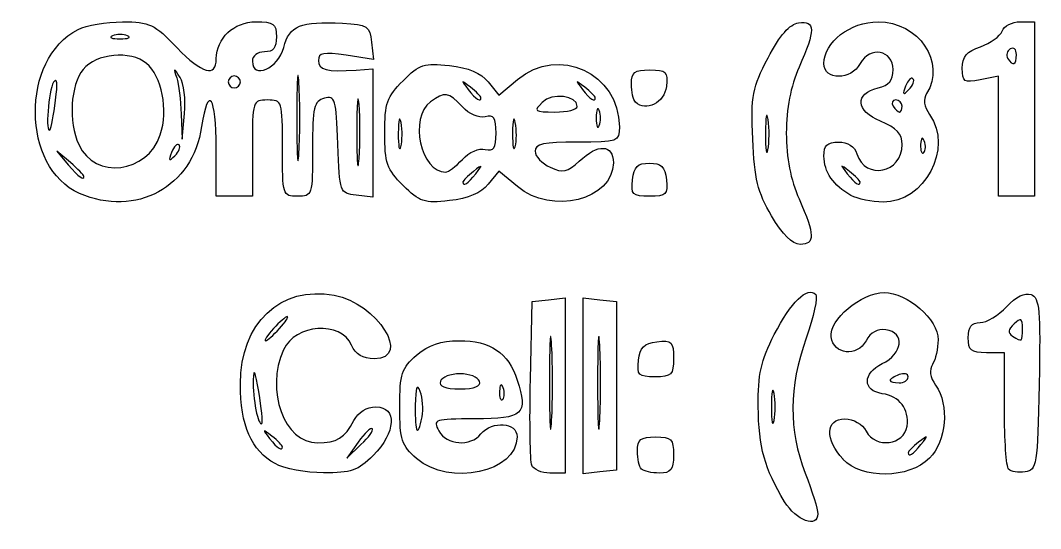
# Model space of a CAD drawing. Extents: x 2.03 to 5.27, y 7.1 to 8.91.
# Drawn here: x 3.526 to 4.091, y 7.958 to 8.239 of the extents above; entities that cross this region are included whole.
import ezdxf

# ---------------------------------------------------------------- set-up
doc = ezdxf.new("R2010")
doc.units = 0
doc.layers.add('Layer_1', color=7, linetype='CONTINUOUS')

msp = doc.modelspace()

# ---------------------------------------------------------------- linework, layer by layer
at = {"layer": 'Layer_1', "color": 7}
for p, q in [((4.07954, 8.238416), (4.087516, 8.238416)), ((4.087516, 8.238416), (4.087516, 8.190083)), ((3.585016, 8.230623), (3.585016, 8.230623)), ((3.720278, 8.227165), (3.721374, 8.21758)), ((3.721374, 8.21758), (3.706112, 8.219869)), ((4.077516, 8.220279), (4.077516, 8.220279)), ((3.61412, 8.20754), (3.61412, 8.20754)), ((3.711684, 8.211647), (3.72085, 8.212252)), ((3.72085, 8.212252), (3.72085, 8.176779)), ((4.067516, 8.208249), (4.057516, 8.206249)), ((4.067516, 8.174999), (4.067516, 8.208249)), ((3.647516, 8.205083), (3.647516, 8.205083)), ((3.67998, 8.204249), (3.67998, 8.204249)), ((3.78485, 8.205087), (3.790779, 8.197764)), ((3.790779, 8.197764), (3.80107, 8.206423)), ((4.020206, 8.206837), (4.020206, 8.206837)), ((3.78085, 8.196341), (3.78085, 8.196341)), ((3.844183, 8.196341), (3.844183, 8.196341)), ((3.545162, 8.194909), (3.545162, 8.194909)), ((3.713282, 8.192683), (3.713285, 8.192683)), ((3.834183, 8.191525), (3.834183, 8.191525)), ((3.866546, 8.193831), (3.866546, 8.193831)), ((4.014183, 8.191749), (4.014183, 8.191749)), ((3.614765, 8.18731), (3.615347, 8.173416)), ((3.615347, 8.173416), (3.616621, 8.18754)), ((3.846391, 8.189249), (3.846391, 8.189249)), ((4.087516, 8.190083), (4.087516, 8.141749)), ((3.73654, 8.182544), (3.736541, 8.182544)), ((3.799873, 8.182544), (3.799874, 8.182544)), ((3.939907, 8.184203), (3.939908, 8.184203)), ((3.603165, 8.175837), (3.603165, 8.175837)), ((3.72085, 8.176779), (3.72085, 8.141306)), ((4.067516, 8.141749), (4.067516, 8.174999)), ((4.067516, 8.174999), (4.067516, 8.174999)), ((3.613539, 8.170171), (3.613539, 8.170171)), ((3.634184, 8.141749), (3.634184, 8.168416)), ((3.654184, 8.168416), (3.654184, 8.141749)), ((4.02646, 8.172374), (4.02646, 8.172374)), ((3.55335, 8.160399), (3.54585, 8.166749)), ((3.54585, 8.166749), (3.5522, 8.159249)), ((3.77054, 8.162185), (3.77054, 8.162185)), ((3.56085, 8.152899), (3.56085, 8.152899)), ((3.777942, 8.154249), (3.777942, 8.154249)), ((3.790779, 8.155735), (3.78485, 8.148412)), ((3.80107, 8.147075), (3.790779, 8.155735)), ((3.737676, 8.147744), (3.737676, 8.147744)), ((3.864795, 8.150916), (3.864795, 8.150916)), ((3.99085, 8.149674), (3.99085, 8.149674)), ((3.558416, 8.143358), (3.558415, 8.143358)), ((3.644184, 8.141749), (3.634184, 8.141749)), ((3.654184, 8.141749), (3.644184, 8.141749)), ((3.72085, 8.141306), (3.711684, 8.142361)), ((3.98585, 8.14226), (3.98585, 8.142265)), ((4.077516, 8.141749), (4.067516, 8.141749)), ((4.087516, 8.141749), (4.077516, 8.141749)), ((3.941824, 8.130916), (3.941824, 8.130916)), ((3.808245, 8.040258), (3.809183, 8.083415)), ((3.809183, 8.083415), (3.818349, 8.08447)), ((3.818349, 8.08447), (3.827516, 8.085524)), ((3.827516, 8.085524), (3.827516, 8.03697)), ((3.837516, 8.036749), (3.837516, 8.085525)), ((3.837516, 8.085525), (3.846683, 8.08447)), ((3.846683, 8.08447), (3.855849, 8.083416)), ((3.855849, 8.083416), (3.855849, 8.036749)), ((3.669183, 8.068415), (3.669183, 8.068415)), ((4.080849, 8.068547), (4.080849, 8.068547)), ((3.819984, 8.059249), (3.819984, 8.059249)), ((3.846651, 8.059249), (3.846651, 8.059249)), ((4.070849, 8.055082), (4.060849, 8.055082)), ((4.070849, 8.023971), (4.070849, 8.055082)), ((3.868128, 8.050915), (3.868128, 8.050915)), ((3.780016, 8.039249), (3.780016, 8.039249)), ((4.017516, 8.041644), (4.017516, 8.041644)), ((3.657736, 8.033521), (3.657736, 8.033521)), ((3.793127, 8.035707), (3.793127, 8.035707)), ((3.827516, 8.03697), (3.827516, 7.988415)), ((3.837516, 7.987974), (3.837516, 8.03675)), ((3.837516, 8.03675), (3.837516, 8.036749)), ((3.855849, 8.036749), (3.855849, 7.990083)), ((3.943202, 8.032582), (3.943202, 8.032582)), ((3.748217, 8.019478), (3.748216, 8.019478)), ((3.720664, 8.012996), (3.720664, 8.012996)), ((3.712869, 8.005589), (3.706556, 7.996749)), ((3.706556, 7.996749), (3.714351, 8.004156)), ((4.024608, 8.004249), (4.024608, 8.004249)), ((3.67085, 8.003007), (3.67085, 8.003007)), ((3.666725, 7.993633), (3.666725, 7.993633)), ((3.745202, 7.99646), (3.745202, 7.99646)), ((3.808974, 7.992758), (3.808974, 7.992758)), ((3.981424, 7.996131), (3.981431, 7.99613)), ((3.827516, 7.988415), (3.819078, 7.988415)), ((3.846683, 7.989028), (3.837516, 7.987974)), ((3.855849, 7.990083), (3.846683, 7.989028)), ((3.869738, 7.990638), (3.869738, 7.990638)), ((4.073212, 7.990497), (4.073212, 7.990497)), ((3.949069, 7.972546), (3.949068, 7.972546))]:
    msp.add_line(p, q, dxfattribs=at)
for points in [[(3.557616, 8.234152), (3.562145, 8.236443), (3.573232, 8.23834), (3.582254, 8.238367)], [(3.582254, 8.238367), (3.597269, 8.238411), (3.599827, 8.237197), (3.61244, 8.224033)], [(3.634183, 8.217952), (3.634183, 8.22923), (3.643994, 8.238416), (3.656039, 8.238416)], [(3.656039, 8.238416), (3.666059, 8.238416), (3.667516, 8.237358), (3.667516, 8.230083)], [(3.67157, 8.224207), (3.674703, 8.236362), (3.680755, 8.238841), (3.704183, 8.237566)], [(3.704183, 8.237566), (3.718001, 8.236813), (3.719269, 8.235994), (3.720278, 8.227165)], [(3.939897, 8.218416), (3.946465, 8.230957), (3.951818, 8.237086), (3.95684, 8.237814)], [(3.95684, 8.237814), (3.966172, 8.239168), (3.966228, 8.233886), (3.957099, 8.21325)], [(3.97085, 8.215229), (3.97085, 8.227094), (3.985495, 8.238411), (4.00085, 8.238411)], [(4.00085, 8.238411), (4.023388, 8.238411), (4.038619, 8.215851), (4.027715, 8.198618)], [(4.069584, 8.233258), (4.070673, 8.236095), (4.075152, 8.238416), (4.07954, 8.238416)], [(3.558415, 8.143358), (3.52619, 8.157367), (3.525656, 8.217979), (3.557616, 8.234152)], [(3.576683, 8.230623), (3.574391, 8.229699), (3.576266, 8.228942), (3.58085, 8.228942)], [(3.585016, 8.230623), (3.582725, 8.231548), (3.578975, 8.231548), (3.576683, 8.230623)], [(3.58085, 8.228942), (3.585433, 8.228942), (3.587308, 8.229699), (3.585016, 8.230623)], [(4.05756, 8.224598), (4.063085, 8.226524), (4.068495, 8.230421), (4.069584, 8.233258)], [(3.667516, 8.230083), (3.667516, 8.223971), (3.665739, 8.221749), (3.66085, 8.221749)], [(3.80107, 8.206423), (3.823787, 8.225538), (3.857516, 8.209897), (3.857516, 8.180248)], [(4.009183, 8.211899), (4.009183, 8.222751), (3.99624, 8.225155), (3.990958, 8.215285)], [(4.047516, 8.212673), (4.047516, 8.219044), (4.049964, 8.22195), (4.05756, 8.224598)], [(4.077516, 8.220279), (4.077516, 8.223137), (4.075992, 8.224534), (4.074129, 8.223382)], [(3.595481, 8.215388), (3.586727, 8.222654), (3.567528, 8.220824), (3.56042, 8.212047)], [(3.61244, 8.224033), (3.626256, 8.209614), (3.634183, 8.207397), (3.634183, 8.217952)], [(3.654183, 8.216517), (3.654183, 8.206196), (3.668568, 8.212558), (3.67157, 8.224207)], [(3.66085, 8.221749), (3.657015, 8.221749), (3.654183, 8.219527), (3.654183, 8.216517)], [(3.706112, 8.219869), (3.693525, 8.221757), (3.69085, 8.221246), (3.69085, 8.216953)], [(4.074129, 8.223382), (4.072265, 8.222231), (4.071604, 8.219892), (4.072659, 8.218186)], [(4.072659, 8.218186), (4.075516, 8.213562), (4.077516, 8.214424), (4.077516, 8.220279)], [(3.603165, 8.175837), (3.60771, 8.189507), (3.604067, 8.208263), (3.595481, 8.215388)], [(3.67998, 8.204249), (3.679319, 8.214791), (3.678777, 8.206166), (3.678777, 8.185083)], [(3.69085, 8.216953), (3.69085, 8.211671), (3.695208, 8.210561), (3.711684, 8.211647)], [(3.737676, 8.205755), (3.746838, 8.214917), (3.749359, 8.215742), (3.763377, 8.214162)], [(3.763377, 8.214162), (3.7739, 8.212976), (3.780835, 8.210045), (3.78485, 8.205087)], [(3.931407, 8.173416), (3.930404, 8.197501), (3.931226, 8.201857), (3.939897, 8.218416)], [(3.957099, 8.21325), (3.952382, 8.202587), (3.950016, 8.190393), (3.950016, 8.176749)], [(3.990958, 8.215285), (3.985931, 8.205891), (3.97085, 8.205853), (3.97085, 8.215229)], [(3.545162, 8.194909), (3.546389, 8.204501), (3.545981, 8.208032), (3.544005, 8.204909)], [(3.56042, 8.212047), (3.55334, 8.203303), (3.552169, 8.183149), (3.557998, 8.170357)], [(3.61412, 8.20754), (3.610574, 8.213061), (3.610462, 8.213047), (3.612264, 8.20731)], [(3.616621, 8.18754), (3.617322, 8.195308), (3.616197, 8.204308), (3.61412, 8.20754)], [(3.644183, 8.208416), (3.64235, 8.208416), (3.64085, 8.206916), (3.64085, 8.205083)], [(3.647516, 8.205083), (3.647516, 8.206916), (3.646016, 8.208416), (3.644183, 8.208416)], [(3.864183, 8.203971), (3.864183, 8.210428), (3.865919, 8.211749), (3.874404, 8.211749)], [(3.874404, 8.211749), (3.883589, 8.211749), (3.884519, 8.210819), (3.883571, 8.202582)], [(4.000867, 8.201753), (4.006941, 8.203187), (4.009183, 8.205922), (4.009183, 8.211899)], [(4.020206, 8.206837), (4.019179, 8.207864), (4.017316, 8.206014), (4.016064, 8.202726)], [(4.057516, 8.206249), (4.048516, 8.204449), (4.047516, 8.205091), (4.047516, 8.212673)], [(3.544005, 8.204909), (3.541187, 8.200455), (3.539338, 8.175567), (3.542057, 8.178694)], [(3.612264, 8.20731), (3.61332, 8.203952), (3.614445, 8.194952), (3.614765, 8.18731)], [(3.634184, 8.168416), (3.634184, 8.197346), (3.629617, 8.204036), (3.62606, 8.180317)], [(3.64085, 8.205083), (3.64085, 8.203249), (3.64235, 8.201749), (3.644183, 8.201749)], [(3.644183, 8.201749), (3.646016, 8.201749), (3.647516, 8.203249), (3.647516, 8.205083)], [(3.67998, 8.165916), (3.680641, 8.176458), (3.680641, 8.193708), (3.67998, 8.204249)], [(3.727516, 8.176749), (3.727516, 8.193311), (3.728748, 8.196827), (3.737676, 8.205755)], [(3.775016, 8.202174), (3.76973, 8.206321), (3.769612, 8.206203), (3.773758, 8.200916)], [(3.78085, 8.196341), (3.78085, 8.197033), (3.778225, 8.199658), (3.775016, 8.202174)], [(3.83835, 8.202174), (3.833063, 8.206321), (3.832945, 8.206203), (3.837091, 8.200916)], [(3.844183, 8.196341), (3.844183, 8.197033), (3.841558, 8.199658), (3.83835, 8.202174)], [(3.866546, 8.193831), (3.865246, 8.19513), (3.864183, 8.199693), (3.864183, 8.203971)], [(3.883571, 8.202582), (3.882538, 8.193597), (3.87213, 8.188247), (3.866546, 8.193831)], [(4.016064, 8.202726), (4.014255, 8.197976), (4.014638, 8.197593), (4.01793, 8.20086)], [(4.01793, 8.20086), (4.020208, 8.203121), (4.021232, 8.205811), (4.020206, 8.206837)], [(3.701554, 8.17057), (3.700664, 8.19568), (3.7001, 8.197595), (3.694054, 8.196014)], [(3.713285, 8.192683), (3.712587, 8.200419), (3.712023, 8.19325), (3.712033, 8.176749)], [(3.77054, 8.191313), (3.762811, 8.19961), (3.76084, 8.199915), (3.75282, 8.19405)], [(3.773758, 8.200916), (3.778112, 8.195363), (3.78085, 8.193598), (3.78085, 8.196341)], [(3.834183, 8.191525), (3.834183, 8.197637), (3.820245, 8.19924), (3.814764, 8.193758)], [(3.837091, 8.200916), (3.841446, 8.195363), (3.844183, 8.193598), (3.844183, 8.196341)], [(4.00226, 8.183308), (3.988408, 8.189096), (3.987687, 8.198642), (4.000867, 8.201753)], [(4.027715, 8.198618), (4.025739, 8.195495), (4.026337, 8.191463), (4.029433, 8.187043)], [(3.542057, 8.178694), (3.542722, 8.179458), (3.544119, 8.186755), (3.545162, 8.194909)], [(3.662517, 8.195082), (3.654323, 8.195082), (3.654184, 8.194638), (3.654184, 8.168416)], [(3.67085, 8.168416), (3.67085, 8.194638), (3.670711, 8.195082), (3.662517, 8.195082)], [(3.694054, 8.196014), (3.688257, 8.194498), (3.687517, 8.191328), (3.687517, 8.168027)], [(3.713304, 8.162683), (3.713993, 8.171447), (3.713985, 8.184947), (3.713282, 8.192683)], [(3.75282, 8.19405), (3.740891, 8.185327), (3.747517, 8.155083), (3.761357, 8.155083)], [(3.78317, 8.185783), (3.779722, 8.184881), (3.774335, 8.18724), (3.77054, 8.191313)], [(3.814764, 8.193758), (3.809863, 8.188857), (3.810444, 8.188416), (3.821802, 8.188416)], [(3.821802, 8.188416), (3.828612, 8.188416), (3.834183, 8.189815), (3.834183, 8.191525)], [(3.846391, 8.189249), (3.845466, 8.191541), (3.844709, 8.189666), (3.844709, 8.185083)], [(4.010653, 8.195083), (4.008711, 8.195083), (4.00805, 8.193583), (4.009183, 8.191749)], [(4.009183, 8.191749), (4.010316, 8.189916), (4.011905, 8.188416), (4.012713, 8.188416)], [(4.014183, 8.191749), (4.014183, 8.193583), (4.012595, 8.195083), (4.010653, 8.195083)], [(4.012713, 8.188416), (4.013522, 8.188416), (4.014183, 8.189916), (4.014183, 8.191749)], [(3.678777, 8.185083), (3.678777, 8.163999), (3.679318, 8.155374), (3.67998, 8.165916)], [(3.736541, 8.182544), (3.735743, 8.18669), (3.735061, 8.184083), (3.735024, 8.176749)], [(3.789183, 8.176749), (3.789183, 8.18533), (3.788035, 8.187056), (3.78317, 8.185783)], [(3.799874, 8.182544), (3.799076, 8.18669), (3.798394, 8.184083), (3.798357, 8.176749)], [(3.844709, 8.185083), (3.844709, 8.180499), (3.845466, 8.178624), (3.846391, 8.180916)], [(3.846391, 8.180916), (3.847315, 8.183208), (3.847315, 8.186958), (3.846391, 8.189249)], [(3.939908, 8.184203), (3.939142, 8.18927), (3.938495, 8.185916), (3.93847, 8.176749)], [(4.029433, 8.187043), (4.042591, 8.168257), (4.026649, 8.138302), (4.003606, 8.138512)], [(3.62606, 8.180317), (3.621034, 8.146803), (3.589776, 8.129725), (3.558416, 8.143358)], [(3.736473, 8.16921), (3.737308, 8.172397), (3.737338, 8.178397), (3.73654, 8.182544)], [(3.799807, 8.16921), (3.800641, 8.172397), (3.800671, 8.178397), (3.799873, 8.182544)], [(3.857516, 8.180248), (3.857516, 8.171948), (3.856971, 8.171749), (3.834183, 8.171749)], [(3.939863, 8.167537), (3.940654, 8.171637), (3.940675, 8.179137), (3.939907, 8.184203)], [(4.014183, 8.170446), (4.014183, 8.176334), (4.011168, 8.179586), (4.00226, 8.183308)], [(3.557998, 8.170357), (3.566873, 8.150877), (3.596042, 8.154416), (3.603165, 8.175837)], [(3.712033, 8.176749), (3.712043, 8.160249), (3.712615, 8.153919), (3.713304, 8.162683)], [(3.737676, 8.147744), (3.728748, 8.156671), (3.727516, 8.160188), (3.727516, 8.176749)], [(3.735024, 8.176749), (3.73499, 8.169416), (3.735639, 8.166023), (3.736473, 8.16921)], [(3.78317, 8.167715), (3.788035, 8.166443), (3.789183, 8.168168), (3.789183, 8.176749)], [(3.798357, 8.176749), (3.798324, 8.169416), (3.798973, 8.166023), (3.799807, 8.16921)], [(3.93847, 8.176749), (3.938448, 8.167583), (3.939072, 8.163437), (3.939863, 8.167537)], [(3.950016, 8.176749), (3.950016, 8.163105), (3.952382, 8.150912), (3.957099, 8.140248)], [(4.02646, 8.172374), (4.025396, 8.175033), (4.024606, 8.174243), (4.024446, 8.17036)], [(3.613539, 8.170171), (3.612513, 8.171197), (3.610649, 8.169347), (3.609397, 8.16606)], [(3.611263, 8.164194), (3.613541, 8.166455), (3.614566, 8.169144), (3.613539, 8.170171)], [(3.679184, 8.141749), (3.670989, 8.141749), (3.67085, 8.142193), (3.67085, 8.168416)], [(3.687517, 8.168027), (3.687517, 8.142219), (3.687368, 8.141749), (3.679184, 8.141749)], [(3.711684, 8.142361), (3.702612, 8.143405), (3.702507, 8.143696), (3.701554, 8.17057)], [(3.77054, 8.162185), (3.774335, 8.166258), (3.779722, 8.168617), (3.78317, 8.167715)], [(3.834183, 8.171749), (3.815518, 8.171749), (3.81085, 8.170735), (3.81085, 8.166678)], [(3.835264, 8.161199), (3.845706, 8.171009), (3.854183, 8.170617), (3.854183, 8.160325)], [(3.941824, 8.130916), (3.93416, 8.143954), (3.93232, 8.151458), (3.931407, 8.173416)], [(3.97085, 8.164053), (3.97085, 8.169983), (3.97271, 8.171749), (3.978958, 8.171749)], [(3.978958, 8.171749), (3.984069, 8.171749), (3.98783, 8.169347), (3.989129, 8.165253)], [(3.989129, 8.165253), (3.993842, 8.150405), (4.014183, 8.154621), (4.014183, 8.170446)], [(4.024446, 8.17036), (4.024302, 8.166846), (4.02509, 8.164878), (4.026197, 8.165985)], [(4.026197, 8.165985), (4.027305, 8.167093), (4.027423, 8.169968), (4.02646, 8.172374)], [(3.609397, 8.16606), (3.607588, 8.161309), (3.607971, 8.160926), (3.611263, 8.164194)], [(3.81085, 8.166678), (3.81085, 8.163888), (3.814615, 8.159891), (3.819216, 8.157794)], [(3.98585, 8.142265), (3.976161, 8.147564), (3.97085, 8.155279), (3.97085, 8.164053)], [(3.5522, 8.159249), (3.558167, 8.152201), (3.56085, 8.150232), (3.56085, 8.152899)], [(3.56085, 8.152899), (3.56085, 8.153531), (3.557475, 8.156907), (3.55335, 8.160399)], [(3.761357, 8.155083), (3.762768, 8.155083), (3.766901, 8.158279), (3.77054, 8.162185)], [(3.777942, 8.154249), (3.782088, 8.159536), (3.78197, 8.159654), (3.776683, 8.155508)], [(3.854183, 8.160325), (3.854183, 8.139724), (3.819954, 8.131186), (3.80107, 8.147075)], [(3.819216, 8.157794), (3.826337, 8.15455), (3.828725, 8.155056), (3.835264, 8.161199)], [(3.864795, 8.150916), (3.865632, 8.15819), (3.86757, 8.160083), (3.874183, 8.160083)], [(3.874183, 8.160083), (3.880796, 8.160083), (3.882734, 8.15819), (3.883571, 8.150916)], [(3.985016, 8.155508), (3.97973, 8.159654), (3.979612, 8.159536), (3.983758, 8.154249)], [(3.776683, 8.155508), (3.773475, 8.152992), (3.77085, 8.150367), (3.77085, 8.149674)], [(3.77085, 8.149674), (3.77085, 8.146931), (3.773587, 8.148697), (3.777942, 8.154249)], [(3.983758, 8.154249), (3.988112, 8.148697), (3.99085, 8.146931), (3.99085, 8.149674)], [(3.99085, 8.149674), (3.99085, 8.150367), (3.988225, 8.152992), (3.985016, 8.155508)], [(3.763377, 8.139337), (3.749359, 8.137757), (3.746838, 8.138581), (3.737676, 8.147744)], [(3.78485, 8.148412), (3.780835, 8.143454), (3.7739, 8.140523), (3.763377, 8.139337)], [(3.874183, 8.141749), (3.864757, 8.141749), (3.863843, 8.142643), (3.864795, 8.150916)], [(3.883571, 8.150916), (3.884523, 8.142642), (3.883604, 8.141749), (3.874183, 8.141749)], [(3.957099, 8.140248), (3.965881, 8.120396), (3.965999, 8.115083), (3.957657, 8.115083)], [(4.003606, 8.138512), (3.997507, 8.138568), (3.989516, 8.140255), (3.98585, 8.14226)], [(3.957657, 8.115083), (3.9534, 8.115083), (3.947895, 8.120588), (3.941824, 8.130916)], [(3.647516, 8.037757), (3.647516, 8.071467), (3.669768, 8.092487), (3.699541, 8.086901)], [(3.943349, 8.065129), (3.952518, 8.083042), (3.961723, 8.091986), (3.96629, 8.087419)], [(3.699541, 8.086901), (3.723468, 8.082413), (3.742745, 8.051749), (3.72164, 8.051749)], [(3.96629, 8.087419), (3.967625, 8.086084), (3.965232, 8.075122), (3.960974, 8.063058)], [(3.974837, 8.063806), (3.973494, 8.073212), (3.99162, 8.088415), (4.004177, 8.088415)], [(4.004177, 8.088415), (4.017252, 8.088415), (4.034191, 8.073637), (4.034126, 8.062286)], [(4.072079, 8.080555), (4.077248, 8.08613), (4.082223, 8.088601), (4.085639, 8.087291)], [(4.085639, 8.087291), (4.090323, 8.085494), (4.090911, 8.078953), (4.090108, 8.037651)], [(4.057381, 8.071749), (4.060974, 8.071749), (4.067588, 8.075712), (4.072079, 8.080555)], [(3.673549, 8.075082), (3.672633, 8.075082), (3.669168, 8.072082), (3.66585, 8.068415)], [(3.669183, 8.068415), (3.672501, 8.072082), (3.674466, 8.075082), (3.673549, 8.075082)], [(3.70914, 8.059249), (3.703181, 8.072831), (3.678, 8.071111), (3.671421, 8.056672)], [(4.080849, 8.068547), (4.080849, 8.074189), (4.080062, 8.074614), (4.076218, 8.071047)], [(3.66585, 8.068415), (3.662531, 8.064749), (3.660566, 8.061749), (3.661483, 8.061749)], [(3.661483, 8.061749), (3.6624, 8.061749), (3.665865, 8.064749), (3.669183, 8.068415)], [(3.819984, 8.059249), (3.819333, 8.070707), (3.818801, 8.061332), (3.818801, 8.038415)], [(3.846651, 8.059249), (3.846, 8.070707), (3.845467, 8.061332), (3.845467, 8.038415)], [(4.005236, 8.067784), (4.000528, 8.068454), (3.996626, 8.066325), (3.994177, 8.061749)], [(4.003152, 8.04902), (4.014619, 8.054516), (4.015924, 8.066263), (4.005236, 8.067784)], [(4.050849, 8.063415), (4.050849, 8.069469), (4.052636, 8.071749), (4.057381, 8.071749)], [(4.076218, 8.071047), (4.072863, 8.067933), (4.072634, 8.066074), (4.075385, 8.0643)], [(4.075385, 8.0643), (4.08072, 8.06086), (4.080849, 8.06096), (4.080849, 8.068547)], [(3.745202, 8.053704), (3.751895, 8.059461), (3.758557, 8.061749), (3.768627, 8.061749)], [(3.768627, 8.061749), (3.786141, 8.061749), (3.795869, 8.055173), (3.800898, 8.039934)], [(3.868128, 8.050915), (3.868957, 8.058115), (3.87115, 8.060308), (3.878349, 8.061137)], [(3.878349, 8.061137), (3.886586, 8.062085), (3.887516, 8.061148), (3.887516, 8.05197)], [(3.934436, 8.025318), (3.934232, 8.04297), (3.935962, 8.050695), (3.943349, 8.065129)], [(3.960974, 8.063058), (3.95138, 8.035881), (3.951216, 8.0124), (3.960453, 7.988415)], [(3.994177, 8.061749), (3.989266, 8.052573), (3.976242, 8.053958), (3.974837, 8.063806)], [(4.034126, 8.062286), (4.034103, 8.057407), (4.03271, 8.051259), (4.031042, 8.048623)], [(4.060849, 8.055082), (4.052405, 8.055082), (4.050849, 8.056378), (4.050849, 8.063415)], [(3.671421, 8.056672), (3.66119, 8.034218), (3.671859, 8.005028), (3.690258, 8.005133)], [(3.72164, 8.051749), (3.715286, 8.051749), (3.71141, 8.054075), (3.70914, 8.059249)], [(3.819984, 8.017582), (3.820635, 8.02904), (3.820635, 8.04779), (3.819984, 8.059249)], [(3.846651, 8.017582), (3.847302, 8.02904), (3.847302, 8.04779), (3.846651, 8.059249)], [(3.735849, 8.025082), (3.735849, 8.043495), (3.736833, 8.046505), (3.745202, 8.053704)], [(3.877295, 8.041749), (3.868111, 8.041749), (3.86718, 8.042679), (3.868128, 8.050915)], [(3.887516, 8.05197), (3.887516, 8.042786), (3.886478, 8.041749), (3.877295, 8.041749)], [(3.657736, 8.033521), (3.655825, 8.044949), (3.65486, 8.046983), (3.65462, 8.040082)], [(4.003141, 8.032382), (3.99223, 8.033943), (3.992239, 8.043787), (4.003152, 8.04902)], [(4.017516, 8.041644), (4.017516, 8.04342), (4.015266, 8.044009), (4.012516, 8.042954)], [(4.031042, 8.048623), (4.029066, 8.045499), (4.029664, 8.041467), (4.03276, 8.037048)], [(3.65462, 8.040082), (3.654269, 8.029966), (3.657463, 8.013918), (3.659434, 8.015889)], [(3.747173, 8.033645), (3.745389, 8.038199), (3.744583, 8.035938), (3.744418, 8.025915)], [(3.758349, 8.039249), (3.757407, 8.036421), (3.760887, 8.035082), (3.769183, 8.035082)], [(3.769183, 8.043415), (3.763988, 8.043415), (3.759113, 8.04154), (3.758349, 8.039249)], [(3.780016, 8.039249), (3.779253, 8.04154), (3.774377, 8.043415), (3.769183, 8.043415)], [(3.769183, 8.035082), (3.777479, 8.035082), (3.780959, 8.036421), (3.780016, 8.039249)], [(3.800898, 8.039934), (3.807139, 8.021026), (3.804301, 8.018415), (3.777503, 8.018415)], [(3.793127, 8.035707), (3.792062, 8.038366), (3.791273, 8.037576), (3.791113, 8.033693)], [(3.808974, 7.992758), (3.808057, 7.995147), (3.807729, 8.016522), (3.808245, 8.040258)], [(3.818801, 8.038415), (3.818801, 8.015499), (3.819333, 8.006124), (3.819984, 8.017582)], [(3.845467, 8.038415), (3.845467, 8.015499), (3.846, 8.006124), (3.846651, 8.017582)], [(4.012516, 8.042954), (4.009766, 8.041899), (4.007516, 8.040446), (4.007516, 8.039725)], [(4.007516, 8.039725), (4.007516, 8.039005), (4.009766, 8.038415), (4.012516, 8.038415)], [(4.012516, 8.038415), (4.015266, 8.038415), (4.017516, 8.039868), (4.017516, 8.041644)], [(3.666725, 7.993633), (3.653733, 8.000682), (3.647516, 8.014964), (3.647516, 8.037757)], [(3.659434, 8.015889), (3.660023, 8.016478), (3.65926, 8.024412), (3.657736, 8.033521)], [(3.748216, 8.019478), (3.749029, 8.023729), (3.74856, 8.030104), (3.747173, 8.033645)], [(3.791113, 8.033693), (3.790968, 8.030179), (3.791756, 8.028211), (3.792863, 8.029318)], [(3.792863, 8.029318), (3.793971, 8.030426), (3.794089, 8.033301), (3.793127, 8.035707)], [(3.943202, 8.032582), (3.942407, 8.036707), (3.941757, 8.033332), (3.941757, 8.025082)], [(3.943202, 8.017582), (3.943996, 8.021707), (3.943996, 8.028457), (3.943202, 8.032582)], [(4.016938, 8.014432), (4.018272, 8.023844), (4.012768, 8.031005), (4.003141, 8.032382)], [(4.03276, 8.037048), (4.040479, 8.026027), (4.038785, 8.006054), (4.029328, 7.996597)], [(4.090108, 8.037651), (4.089233, 7.992656), (4.088815, 7.990029), (4.082379, 7.989108)], [(3.710468, 8.017582), (3.712933, 8.022263), (3.717506, 8.025082), (3.722633, 8.025082)], [(3.722633, 8.025082), (3.73452, 8.025082), (3.733708, 8.010761), (3.721106, 7.998159)], [(3.745202, 7.99646), (3.736833, 8.003659), (3.735849, 8.006669), (3.735849, 8.025082)], [(3.744418, 8.025915), (3.744161, 8.010369), (3.745909, 8.007406), (3.748217, 8.019478)], [(3.949068, 7.972546), (3.937943, 7.99088), (3.9347, 8.002578), (3.934436, 8.025318)], [(3.941757, 8.025082), (3.941757, 8.016832), (3.942407, 8.013457), (3.943202, 8.017582)], [(4.073212, 7.990497), (4.071913, 7.991797), (4.070849, 8.00686), (4.070849, 8.023971)], [(3.690258, 8.005133), (3.701103, 8.0052), (3.705309, 8.007786), (3.710468, 8.017582)], [(3.777503, 8.018415), (3.754981, 8.018415), (3.754105, 8.018123), (3.757516, 8.011749)], [(3.780849, 8.010082), (3.787111, 8.017626), (3.800849, 8.016571), (3.800849, 8.008545)], [(3.981431, 7.99613), (3.97125, 8.006967), (3.971747, 8.018415), (3.982398, 8.018415)], [(3.982398, 8.018415), (3.987283, 8.018415), (3.992105, 8.015631), (3.994289, 8.011549)], [(3.665016, 8.008841), (3.659729, 8.012987), (3.659611, 8.012869), (3.663758, 8.007582)], [(3.720664, 8.012996), (3.71985, 8.013784), (3.716342, 8.010451), (3.712869, 8.005589)], [(3.714351, 8.004156), (3.718638, 8.00823), (3.721479, 8.012208), (3.720664, 8.012996)], [(3.757516, 8.011749), (3.761731, 8.003872), (3.774914, 8.002931), (3.780849, 8.010082)], [(3.994289, 8.011549), (3.999498, 8.001816), (4.015437, 8.003845), (4.016938, 8.014432)], [(3.663758, 8.007582), (3.668112, 8.00203), (3.67085, 8.000264), (3.67085, 8.003007)], [(3.67085, 8.003007), (3.67085, 8.0037), (3.668225, 8.006324), (3.665016, 8.008841)], [(3.800849, 8.008545), (3.800849, 7.988834), (3.763498, 7.980722), (3.745202, 7.99646)], [(3.867516, 8.000638), (3.867516, 8.007057), (3.869262, 8.008415), (3.877516, 8.008415)], [(3.877516, 8.008415), (3.886405, 8.008415), (3.887516, 8.007304), (3.887516, 7.998415)], [(4.023349, 8.005507), (4.020141, 8.002991), (4.017516, 8.000366), (4.017516, 7.999674)], [(4.017516, 7.999674), (4.017516, 7.996931), (4.020253, 7.998696), (4.024608, 8.004249)], [(4.024608, 8.004249), (4.028754, 8.009536), (4.028636, 8.009654), (4.023349, 8.005507)], [(3.869738, 7.990638), (3.868516, 7.99186), (3.867516, 7.99636), (3.867516, 8.000638)], [(3.887516, 7.998415), (3.887516, 7.990161), (3.886158, 7.988415), (3.879738, 7.988415)], [(3.693606, 7.988549), (3.68384, 7.988627), (3.671743, 7.99091), (3.666725, 7.993633)], [(3.721106, 7.998159), (3.712724, 7.989777), (3.708881, 7.988434), (3.693606, 7.988549)], [(3.819078, 7.988415), (3.814437, 7.988415), (3.80989, 7.990369), (3.808974, 7.992758)], [(4.029328, 7.996597), (4.017904, 7.985173), (3.991956, 7.98492), (3.981424, 7.996131)], [(3.879738, 7.988415), (3.875461, 7.988415), (3.870961, 7.989415), (3.869738, 7.990638)], [(3.960453, 7.988415), (3.964336, 7.978332), (3.967514, 7.968207), (3.967515, 7.965915)], [(4.082379, 7.989108), (4.078637, 7.988573), (4.074512, 7.989197), (4.073212, 7.990497)], [(3.967515, 7.965915), (3.967518, 7.957655), (3.955479, 7.961982), (3.949069, 7.972546)]]:
    msp.add_open_spline(points, degree=3, dxfattribs=at)

doc.saveas('drawing.dxf')
